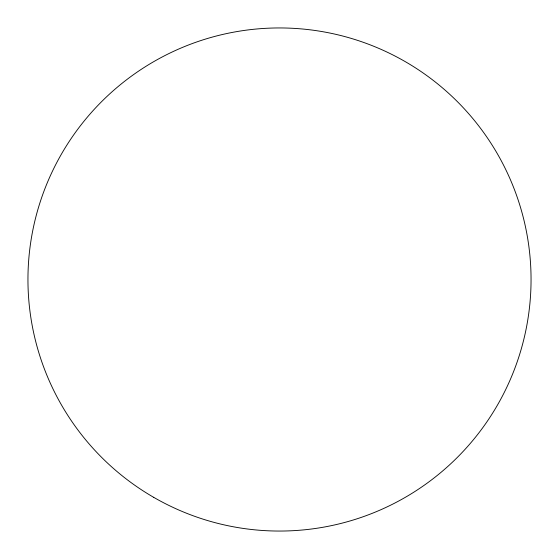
<?xml version="1.0" encoding="UTF-8"?>
<svg xmlns="http://www.w3.org/2000/svg" width="559" height="559" viewBox="0 0 559 559"><rect width="100%" height="100%" fill="white"/><g stroke="black" fill="none" stroke-linecap="round" stroke-linejoin="round"><path stroke-width="0.84" d="M153.725 497.349A251.55 251.55 0 0 0 531.05 279.5A251.55 251.55 0 0 0 153.725 61.651A251.55 251.55 0 0 0 153.725 497.349"/></g></svg>
